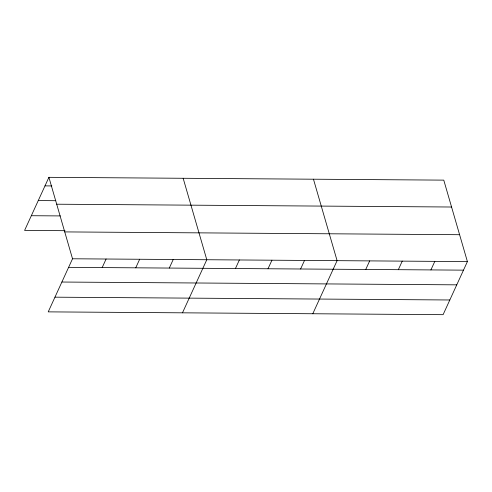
<?xml version="1.0" encoding="UTF-8"?>
<svg xmlns="http://www.w3.org/2000/svg" width="492" height="492" viewBox="0 0 492 492"><rect width="100%" height="100%" fill="white"/><g stroke="black" fill="none" stroke-linecap="round" stroke-linejoin="round"><path stroke-width="0.74" d="M48.905 177.323L72.527 258.78L48.228 311.867L443.095 314.677L467.4 261.59L443.772 180.133L48.905 177.323L24.6 230.41L65.03 230.693M102.176 267.58L106.094 259.02M135.737 267.82L139.66 259.259M169.303 268.06L173.221 259.499M182.483 312.82L206.788 259.739L183.159 178.282M235.44 268.534L239.364 259.967M268.017 268.761L271.941 260.2M300.594 268.995L304.517 260.434M312.789 313.748L337.094 260.668L313.465 179.205M365.753 269.456L369.67 260.895M398.329 269.69L402.247 261.129M430.906 269.923L434.823 261.363M44.981 185.884L51.851 185.933M38.259 200.576L55.799 200.705M56.703 204.205L451.57 207.015M31.328 215.717L60.313 215.92M64.735 231.904L459.602 234.709M72.527 258.78L467.4 261.59M68.609 267.347L463.482 270.151M61.881 282.033L456.754 284.843M54.95 297.174L449.823 299.985"/></g></svg>
